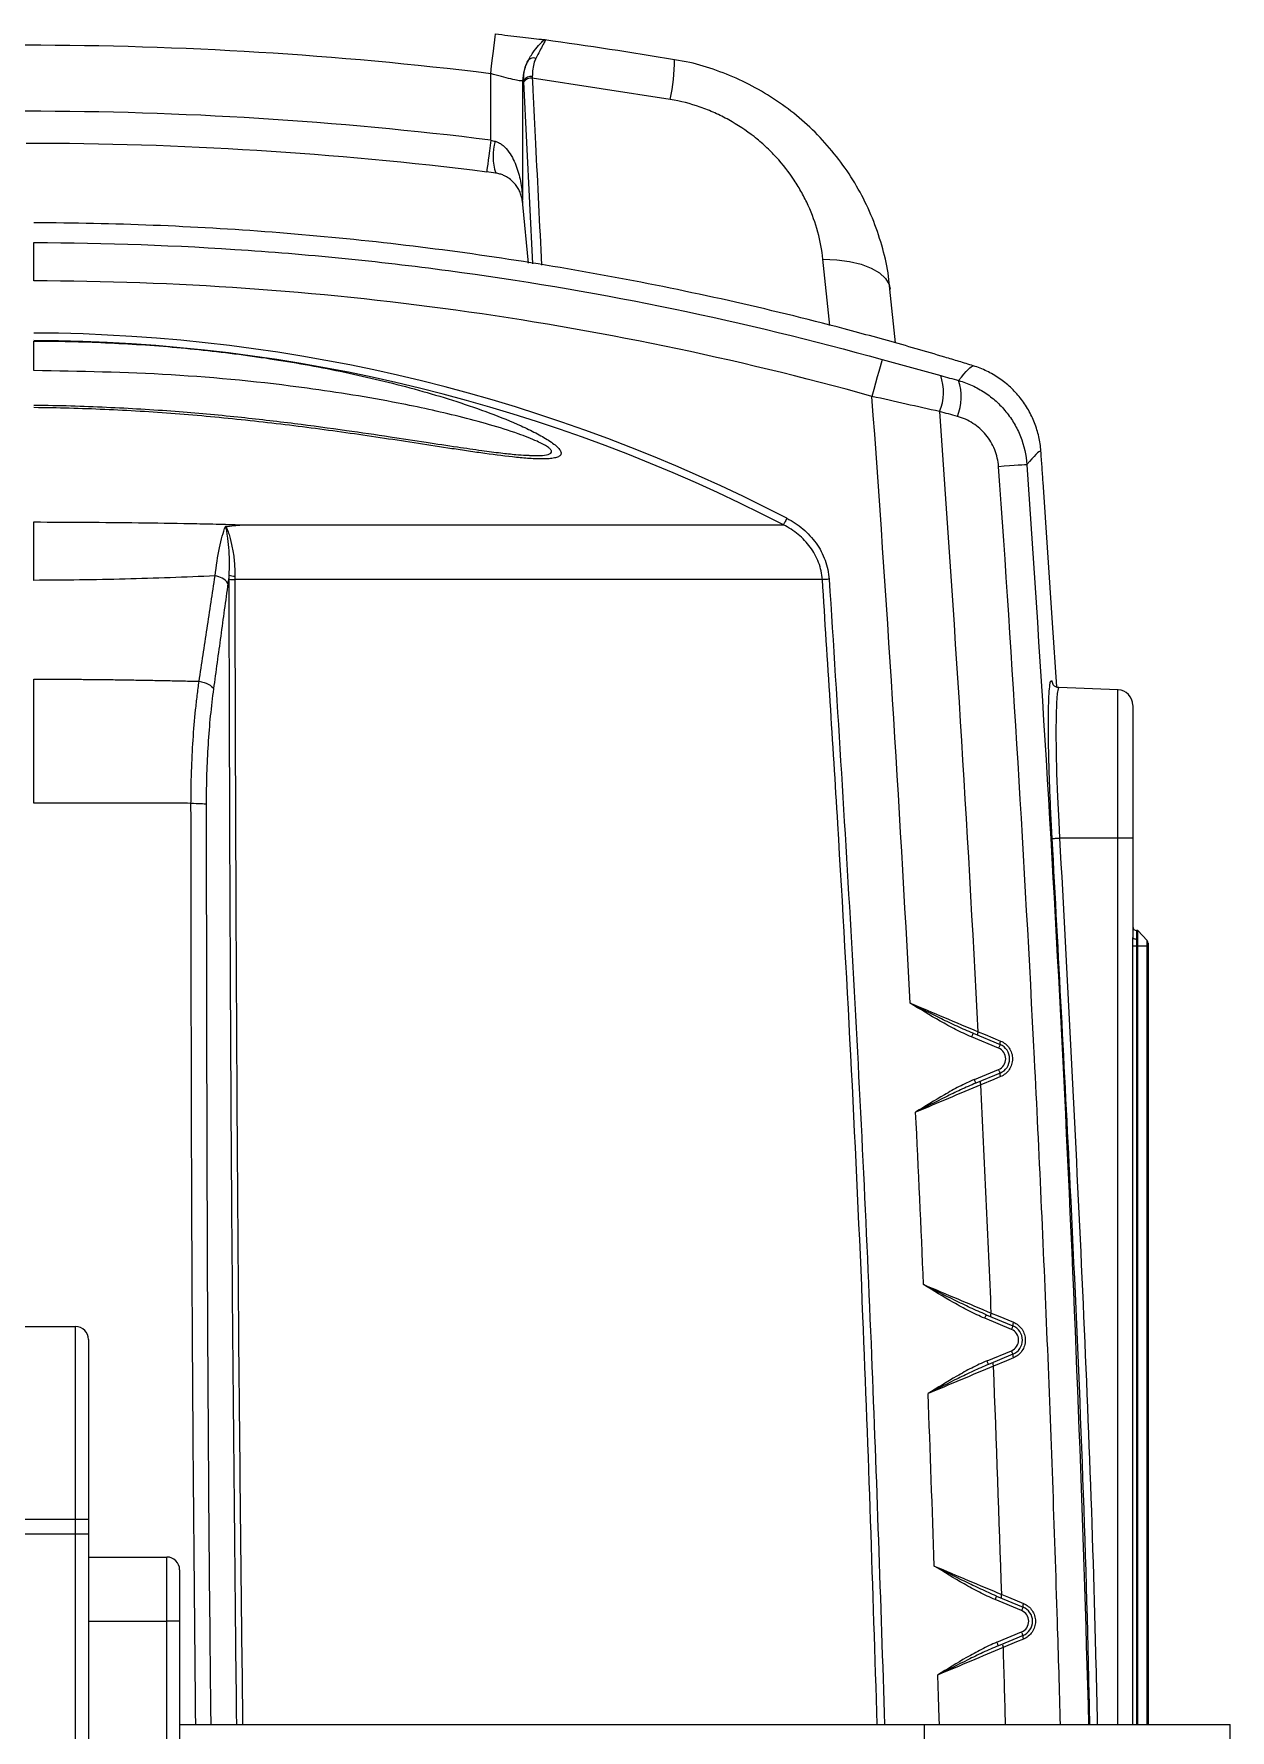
# Model space of a CAD drawing. Extents: x 14.8 to 109.8, y 1.6 to 86.6.
# Drawn here: x 49.04 to 53.7, y 71.13 to 77.74 of the extents above; entities that cross this region are included whole.
import ezdxf

# ---------------------------------------------------------------- set-up
doc = ezdxf.new("R2010")
doc.units = 0
doc.header["$MEASUREMENT"] = 0
doc.layers.add('OBJECT', color=7, linetype='CONTINUOUS')

msp = doc.modelspace()

# ---------------------------------------------------------------- linework, layer by layer
at = {"layer": 'OBJECT'}
for p, q in [((51.584, 77.6281), (51.5382, 77.6356)), ((50.8223, 77.3235), (50.8223, 77.5824)), ((50.9468, 77.5544), (50.9468, 77.0911)), ((50.9864, 76.8425), (50.9516, 77.5504)), ((50.9841, 77.5709), (50.9843, 77.5651)), ((51.522, 77.4824), (50.9843, 77.5651)), ((50.97, 76.8452), (50.9473, 77.073)), ((52.1433, 76.6018), (52.1166, 76.8598)), ((52.3986, 76.5343), (52.3771, 76.7435)), ((50.9737, 76.0958), (50.9831, 76.0959)), ((49.8528, 75.8257), (51.9625, 75.8257)), ((52.1142, 75.6123), (49.8257, 75.6123)), ((53.0082, 75.2168), (53.0124, 75.205)), ((53.2654, 75.1837), (53.0351, 75.1918)), ((53.2653, 74.606), (53.0383, 74.606)), ((53.2653, 71.1543), (53.2653, 74.606)), ((53.3233, 74.606), (53.3233, 74.2191)), ((53.3377, 74.2462), (53.3377, 74.2126)), ((53.3433, 74.246), (53.3377, 74.2462)), ((53.3433, 74.1867), (53.3433, 74.246)), ((53.3433, 74.246), (53.3792, 74.2075)), ((53.323, 74.1867), (53.3374, 74.1867)), ((53.323, 71.1543), (53.323, 74.1867)), ((53.3433, 74.1867), (53.3374, 74.1867)), ((53.3374, 74.1867), (53.3374, 71.1543)), ((53.3433, 71.1543), (53.3433, 74.1867)), ((53.3433, 74.1867), (53.3792, 74.1867)), ((53.3792, 74.1867), (53.3792, 74.2075)), ((53.3792, 74.1867), (53.3833, 74.1867)), ((53.3792, 71.1543), (53.3792, 74.1867)), ((53.3833, 74.1972), (53.3833, 74.1867)), ((53.3833, 74.1867), (53.3833, 71.1543)), ((52.701, 73.8459), (52.8065, 73.8022)), ((52.8008, 73.7883), (52.6953, 73.832)), ((52.7064, 73.6661), (52.8008, 73.7051)), ((52.8065, 73.6913), (52.7122, 73.6522)), ((52.8508, 72.6933), (52.7464, 72.7365)), ((52.7521, 72.7504), (52.8565, 72.7072)), ((48.7738, 72.7038), (49.2058, 72.7038)), ((49.2058, 71.9538), (49.2058, 72.7038)), ((49.2558, 72.6538), (49.2558, 71.9538)), ((52.7555, 72.5707), (52.8508, 72.6101)), ((52.8565, 72.5963), (52.7612, 72.5568)), ((48.7738, 71.9538), (49.2058, 71.9538)), ((49.2058, 71.9538), (49.2558, 71.9538)), ((49.2058, 71.8971), (49.2058, 71.9538)), ((49.2558, 71.9538), (49.2558, 71.8971)), ((48.7738, 71.8971), (49.2058, 71.8971)), ((49.2058, 71.8971), (49.2558, 71.8971)), ((49.2058, 69.7205), (49.2058, 71.8971)), ((49.2558, 71.8971), (49.2558, 69.792)), ((49.2558, 71.8068), (49.5608, 71.8068)), ((49.5608, 71.5568), (49.5608, 71.8068)), ((49.6108, 71.7568), (49.6108, 71.5568)), ((52.7927, 71.6549), (52.8959, 71.6122)), ((52.8902, 71.5983), (52.787, 71.641)), ((49.2558, 71.5568), (49.5608, 71.5568)), ((49.6108, 71.5568), (49.5608, 71.5568)), ((49.5608, 69.7205), (49.5608, 71.5568)), ((49.6108, 71.5568), (49.6108, 69.6735)), ((52.7939, 71.4753), (52.8902, 71.5151)), ((52.8959, 71.5013), (52.7996, 71.4614)), ((49.6108, 71.1543), (52.5123, 71.1543)), ((52.5123, 69.9043), (52.5123, 71.1543)), ((52.5123, 71.1543), (53.7023, 71.1543)), ((53.7023, 69.9043), (53.7023, 71.1543))]:
    msp.add_line(p, q, dxfattribs=at)
at = {"layer": 'OBJECT', "flags": 128}
for points in [[(50.8223, 77.5824), (50.8261, 77.6133), (50.8297, 77.6429), (50.8331, 77.6701), (50.836, 77.6938), (50.8383, 77.713), (50.84, 77.7269), (50.841, 77.7351), (50.8413, 77.7371)], [(50.8223, 77.3235), (50.8197, 77.3024), (50.8171, 77.2819), (50.8147, 77.2625), (50.8125, 77.245), (50.8106, 77.2298), (50.809, 77.2173), (50.8079, 77.208), (50.8071, 77.202)], [(50.8069, 77.1999), (50.8069, 77.1998), (50.8068, 77.1997), (50.8068, 77.1996), (50.8068, 77.1995), (50.8068, 77.1995), (50.8068, 77.1995), (50.8068, 77.1995), (50.8068, 77.1996)], [(52.1166, 76.8598), (52.17, 76.8579), (52.2202, 76.8514), (52.2656, 76.8404), (52.3049, 76.8254), (52.3367, 76.8068), (52.3601, 76.7852), (52.3742, 76.7612), (52.3784, 76.7436)], [(52.3472, 76.4696), (52.3458, 76.4645), (52.3431, 76.4547), (52.3391, 76.4406), (52.3342, 76.4227), (52.3282, 76.4015), (52.3216, 76.3777), (52.3145, 76.3523), (52.3072, 76.3259)], [(52.9112, 76.06), (52.9078, 76.0597), (52.901, 76.0593), (52.8907, 76.0585), (52.8774, 76.0576), (52.8614, 76.0565), (52.8429, 76.0551), (52.8225, 76.0537), (52.8007, 76.0522)], [(53.0271, 75.1955), (53.0111, 75.4437), (52.974, 75.9918)], [(51.9758, 75.8515), (51.9736, 75.8471), (51.9714, 75.8429), (51.9693, 75.8388), (51.9674, 75.8352), (51.9657, 75.8319), (51.9643, 75.8292), (51.9632, 75.8271), (51.9625, 75.8257)], [(52.1407, 75.614), (52.1366, 75.6138), (52.1327, 75.6135), (52.1288, 75.6132), (52.1252, 75.613), (52.1219, 75.6128), (52.1189, 75.6126), (52.1163, 75.6124), (52.1142, 75.6123)], [(53.035, 75.19), (53.032, 75.1878), (53.0285, 75.1685), (53.0258, 75.1326), (53.0242, 75.0829), (53.0237, 75.0181), (53.0245, 74.9437), (53.0266, 74.8576), (53.0299, 74.7669), (53.0347, 74.6692), (53.0383, 74.606), (53.0383, 74.606), (53.0383, 74.606)], [(53.3233, 74.2191), (53.3235, 74.2179), (53.3243, 74.2167), (53.3257, 74.2156), (53.3275, 74.2146), (53.3297, 74.2138), (53.3322, 74.2132), (53.3349, 74.2128), (53.3377, 74.2126)], [(52.701, 73.8459), (52.7009, 73.8456), (52.7006, 73.8448), (52.7, 73.8435), (52.6993, 73.8418), (52.6984, 73.8397), (52.6974, 73.8373), (52.6964, 73.8347), (52.6953, 73.832)], [(52.721, 73.852), (52.748, 73.8409), (52.8084, 73.8158)], [(52.8065, 73.8022), (52.8064, 73.8019), (52.8061, 73.8011), (52.8056, 73.7998), (52.8049, 73.7981), (52.804, 73.796), (52.803, 73.7936), (52.8019, 73.791), (52.8008, 73.7883)], [(52.8065, 73.6913), (52.8064, 73.6916), (52.8061, 73.6923), (52.8056, 73.6936), (52.8049, 73.6953), (52.804, 73.6974), (52.803, 73.6998), (52.8019, 73.7024), (52.8008, 73.7051)], [(52.7122, 73.6522), (52.7121, 73.6525), (52.7117, 73.6533), (52.7112, 73.6545), (52.7105, 73.6563), (52.7096, 73.6584), (52.7086, 73.6608), (52.7076, 73.6634), (52.7064, 73.6661)], [(52.8084, 73.6772), (52.7815, 73.6661), (52.7315, 73.6454)], [(52.7521, 72.7504), (52.752, 72.7501), (52.7517, 72.7493), (52.7512, 72.748), (52.7505, 72.7463), (52.7496, 72.7442), (52.7486, 72.7418), (52.7475, 72.7392), (52.7464, 72.7365)], [(52.7721, 72.7566), (52.799, 72.7454), (52.8584, 72.7209)], [(52.8565, 72.7072), (52.8564, 72.7069), (52.8561, 72.7061), (52.8555, 72.7048), (52.8548, 72.7031), (52.8539, 72.701), (52.8529, 72.6986), (52.8519, 72.696), (52.8508, 72.6933)], [(52.8584, 72.5823), (52.8315, 72.5711), (52.7805, 72.55)], [(52.8565, 72.5963), (52.8564, 72.5966), (52.8561, 72.5973), (52.8555, 72.5986), (52.8548, 72.6003), (52.8539, 72.6024), (52.8529, 72.6048), (52.8519, 72.6074), (52.8508, 72.6101)], [(52.7612, 72.5568), (52.7611, 72.5571), (52.7608, 72.5579), (52.7602, 72.5592), (52.7595, 72.5609), (52.7586, 72.563), (52.7577, 72.5654), (52.7566, 72.568), (52.7555, 72.5707)], [(52.7927, 71.6549), (52.7926, 71.6546), (52.7923, 71.6538), (52.7918, 71.6526), (52.7911, 71.6508), (52.7902, 71.6487), (52.7892, 71.6463), (52.7881, 71.6437), (52.787, 71.641)], [(52.8126, 71.6612), (52.8395, 71.65), (52.8978, 71.6259)], [(52.8959, 71.6122), (52.8958, 71.6119), (52.8955, 71.6111), (52.8949, 71.6098), (52.8942, 71.6081), (52.8933, 71.606), (52.8924, 71.6036), (52.8913, 71.601), (52.8902, 71.5983)], [(52.7996, 71.4614), (52.7995, 71.4617), (52.7992, 71.4625), (52.7987, 71.4638), (52.798, 71.4655), (52.7971, 71.4676), (52.7961, 71.47), (52.795, 71.4726), (52.7939, 71.4753)], [(52.8978, 71.4873), (52.8709, 71.4762), (52.819, 71.4547)], [(52.8959, 71.5013), (52.8958, 71.5016), (52.8955, 71.5023), (52.8949, 71.5036), (52.8942, 71.5053), (52.8933, 71.5074), (52.8924, 71.5098), (52.8913, 71.5124), (52.8902, 71.5151)], [(52.5633, 71.3473), (52.5658, 71.2634), (52.5681, 71.1794), (52.5688, 71.1543)]]:
    msp.add_lwpolyline(points, dxfattribs=at)
at = {"layer": 'OBJECT'}
for centre, radius, start, end in [((49.0133, 62.8371), 14.8558, 83.00551, 96.99449), ((51.103, 77.5547), 0.1561, 148.9226, 180.12749), ((50.9885, 77.6184), 0.0256, 67.22828, 138.62147), ((50.8409, 77.6311), 0.6972, 347.68512, 0.4901), ((50.9786, 77.5399), 0.0315, 80.07414, 150.04541), ((50.9788, 77.5338), 0.0318, 80.04196, 148.58726), ((49.0133, 62.8371), 14.5989, 82.88181, 97.11819), ((49.0133, 62.8371), 14.4739, 82.88181, 90), ((51.0472, 77.2602), 0.2155, 164.15011, 197.57987), ((49.0133, 70.1267), 6.4459, 62.63827, 89.73334), ((49.0133, 70.1267), 6.4169, 62.63827, 89.73213), ((52.3861, 76.3423), 0.1997, 337.80544, 18.9084), ((52.4561, 76.3243), 0.1993, 337.43886, 18.58443), ((-60.9867, 68.0017), 113.5993, 3.008344, 4.202197), ((-60.9867, 68.0017), 113.8582, 2.945285, 4.162819), ((-60.9867, 68.0017), 114.0719, 2.886808, 4.046922), ((-60.9867, 68.0017), 114.1827, 1.582132, 4.046922), ((49.7428, 75.5582), 0.0688, 35.29537, 84.93308), ((49.8253, 75.7096), 0.0833, 254.97607, 270.32956), ((49.8237, 75.7704), 0.1581, 262.72007, 270.72573), ((53.2633, 75.1238), 0.06, 0.00019, 87.60309), ((53.3383, 74.2612), 0.015, 180, 268), ((53.3683, 74.1972), 0.015, 0, 43), ((52.735, 73.8431), 0.0166, 147.67197, 196.79199), ((52.7836, 73.7467), 0.045, 292.5, 67.5), ((52.8224, 73.8069), 0.0166, 147.67293, 196.79542), ((52.7836, 73.7467), 0.06, 292.5, 67.5), ((-60.9867, 68.0017), 114.0719, 2.336239, 2.886808), ((52.7455, 73.6544), 0.0167, 162.37397, 212.7285), ((-60.9867, 68.0017), 113.8582, 2.39344, 2.841162), ((52.8224, 73.6862), 0.0167, 162.37526, 212.72659), ((-60.9867, 68.0017), 113.5993, 2.454941, 2.793821), ((52.7861, 72.7477), 0.0166, 147.6368, 196.8861), ((52.8724, 72.712), 0.0166, 147.63299, 196.89122), ((49.2058, 72.6538), 0.05, 0, 90), ((52.8335, 72.6517), 0.045, 292.5, 67.5), ((52.8335, 72.6517), 0.06, 292.5, 67.5), ((-60.9867, 68.0017), 114.0719, 1.785887, 2.336239), ((52.8724, 72.5913), 0.0166, 162.43439, 212.69268), ((52.7945, 72.559), 0.0166, 162.43764, 212.69304), ((-60.9867, 68.0017), 113.8582, 1.841824, 2.289418), ((-60.9867, 68.0017), 113.5993, 1.90178, 2.240633), ((49.5608, 71.7568), 0.05, 0, 90), ((36.1695, 71.523), 17.215, 359.32037, 0.67963), ((52.8266, 71.6523), 0.0166, 147.59715, 196.97684), ((52.8729, 71.5567), 0.045, 292.5, 67.5), ((52.9118, 71.617), 0.0166, 147.59272, 196.98256), ((52.8729, 71.5567), 0.06, 292.5, 67.5), ((-60.9867, 68.0017), 114.0719, 1.583669, 1.785887), ((52.833, 71.4637), 0.0166, 162.50401, 212.65503), ((52.9118, 71.4963), 0.0166, 162.50325, 212.65721), ((-60.9867, 68.0017), 113.8582, 1.586643, 1.737881)]:
    msp.add_arc(centre, radius, start, end, dxfattribs=at)
msp.add_ellipse((55.5196, 62.8371), major_axis=(16.69, 0), ratio=0.916887, start_param=1.848045, end_param=1.848328, dxfattribs=at)
for points, knots in [([(50.8413, 77.7371), (50.8733, 77.7333), (50.9373, 77.7255), (50.9999, 77.7184), (51.0283, 77.7154), (51.0327, 77.715)], [0, 0, 0, 0, 0.459191, 0.917479, 1, 1, 1, 1]), ([(50.9692, 77.6353), (50.9768, 77.6491), (50.9848, 77.661), (50.9999, 77.6816), (51.0072, 77.6903), (51.0193, 77.7037), (51.0241, 77.7085), (51.0292, 77.713), (51.0305, 77.7141), (51.0318, 77.7149), (51.0321, 77.7151), (51.0326, 77.7152), (51.0327, 77.7152), (51.0327, 77.715)], [0, 0, 0, 0, 0.25, 0.25, 0.5, 0.5, 0.75, 0.75, 0.875, 0.875, 0.9375, 0.9375, 1, 1, 1, 1]), ([(51.0327, 77.715), (51.0327, 77.715), (51.0328, 77.715), (51.033, 77.715), (51.0335, 77.7151), (51.0339, 77.715), (51.0347, 77.7144), (51.0347, 77.7131), (51.033, 77.7078), (51.0255, 77.6934), (51.0088, 77.6617), (50.9984, 77.642)], [0, 0, 0, 0, 0.003719, 0.012271, 0.021363, 0.076954, 0.092696, 0.242687, 0.258438, 0.539396, 1, 1, 1, 1]), ([(50.9514, 77.5556), (50.9507, 77.5707), (50.9522, 77.585), (50.9569, 77.605), (50.9589, 77.6115), (50.9636, 77.6239), (50.9663, 77.6298), (50.9692, 77.6353)], [0, 0, 0, 0, 0.5, 0.5, 0.75, 0.75, 1, 1, 1, 1]), ([(50.9984, 77.642), (50.9962, 77.637), (50.9872, 77.6171), (50.9854, 77.5907), (50.9841, 77.5709)], [0, 0, 0, 0, 0.251053, 1, 1, 1, 1]), ([(52.3769, 76.7436), (52.3755, 76.7601), (52.3712, 76.813), (52.3507, 76.9015), (52.3164, 77.0073), (52.2696, 77.1089), (52.212, 77.2046), (52.1444, 77.2936), (52.0674, 77.3747), (51.9823, 77.4465), (51.8902, 77.5085), (51.7923, 77.5607), (51.6896, 77.6), (51.6197, 77.6224), (51.5841, 77.6281), (51.584, 77.6281)], [0, 0, 0, 0, 0.0405, 0.130182, 0.220461, 0.310195, 0.398224, 0.486646, 0.574608, 0.660807, 0.746179, 0.832091, 0.916725, 0.99988, 1, 1, 1, 1]), ([(50.9468, 77.5544), (50.9461, 77.5542), (50.9437, 77.5534), (50.9304, 77.5551), (50.9021, 77.5614), (50.8645, 77.5709), (50.8364, 77.5785), (50.8223, 77.5824)], [0, 0, 0, 0, 0.086307, 0.309694, 0.53678, 0.767461, 1, 1, 1, 1]), ([(50.9843, 77.5651), (50.985, 77.5494), (50.9893, 77.4641), (51.0013, 77.2215), (51.0125, 76.9944), (51.0203, 76.837)], [0, 0, 0, 0, 0.064674, 0.351885, 1, 1, 1, 1]), ([(52.1166, 76.8598), (52.1127, 76.8956), (52.106, 76.931), (52.0869, 77.0007), (52.0746, 77.0351), (52.0515, 77.086), (52.0431, 77.1028), (52.0249, 77.1357), (52.0151, 77.1518), (51.9839, 77.1989), (51.9606, 77.2289), (51.9214, 77.2715), (51.9076, 77.2853), (51.8787, 77.3122), (51.8636, 77.325), (51.8172, 77.3614), (51.7843, 77.3833), (51.7319, 77.4121), (51.7139, 77.4211), (51.6769, 77.4377), (51.6579, 77.4452), (51.6008, 77.4653), (51.5618, 77.4755), (51.522, 77.4824)], [0, 0, 0, 0, 0.125, 0.125, 0.25, 0.25, 0.3125, 0.3125, 0.375, 0.375, 0.5, 0.5, 0.5625, 0.5625, 0.625, 0.625, 0.75, 0.75, 0.8125, 0.8125, 0.875, 0.875, 1, 1, 1, 1]), ([(50.84, 77.319), (50.8458, 77.3175), (50.8512, 77.3152), (50.8615, 77.3095), (50.8663, 77.3061), (50.8796, 77.2949), (50.887, 77.2864), (50.9, 77.2682), (50.9056, 77.2585), (50.9153, 77.2387), (50.9195, 77.2286), (50.9269, 77.2081), (50.9301, 77.1976), (50.9355, 77.1765), (50.9378, 77.1659), (50.9416, 77.1446), (50.9431, 77.1339), (50.9455, 77.1125), (50.9463, 77.1017), (50.9468, 77.0911)], [0, 0, 0, 0, 0.0625, 0.0625, 0.125, 0.125, 0.25, 0.25, 0.375, 0.375, 0.5, 0.5, 0.625, 0.625, 0.75, 0.75, 0.875, 0.875, 1, 1, 1, 1]), ([(50.9471, 77.0784), (50.9466, 77.0836), (50.9458, 77.0891), (50.9436, 77.1), (50.9421, 77.1055), (50.9385, 77.1164), (50.9362, 77.1219), (50.9309, 77.1327), (50.9278, 77.1381), (50.9206, 77.1486), (50.9165, 77.1538), (50.9069, 77.1639), (50.9013, 77.1689), (50.8917, 77.1759), (50.8883, 77.1782), (50.8808, 77.1825), (50.8768, 77.1846), (50.868, 77.1884), (50.8634, 77.1901), (50.8532, 77.1931), (50.8477, 77.1943), (50.8418, 77.1951)], [0, 0, 0, 0, 0.125, 0.125, 0.25, 0.25, 0.375, 0.375, 0.5, 0.5, 0.625, 0.625, 0.75, 0.75, 0.8125, 0.8125, 0.875, 0.875, 0.9375, 0.9375, 1, 1, 1, 1]), ([(52.7022, 76.4448), (52.6837, 76.4505), (52.6652, 76.4562), (52.6374, 76.4647), (52.6281, 76.4675), (52.6096, 76.4731), (52.5632, 76.487), (52.4424, 76.5224), (52.3305, 76.5536), (52.1062, 76.6139), (51.9559, 76.6513), (51.6538, 76.7205), (51.5022, 76.7522), (51.1983, 76.8101), (51.0459, 76.8362), (50.5877, 76.9059), (50.2805, 76.941), (49.8173, 76.9766), (49.6625, 76.9857), (49.353, 76.9979), (49.1982, 77.0012), (49.0433, 77.0015)], [0, 0, 0, 0, 0.015625, 0.015625, 0.023438, 0.023438, 0.03125, 0.0625, 0.125, 0.125, 0.25, 0.25, 0.375, 0.375, 0.5, 0.5, 0.75, 0.75, 0.875, 0.875, 1, 1, 1, 1]), ([(49.0433, 76.9249), (49.3221, 76.9242), (49.6004, 76.9142), (50.0171, 76.8851), (50.1559, 76.8731), (50.4332, 76.8444), (50.5719, 76.8276), (51.2633, 76.7324), (51.809, 76.6194), (52.3472, 76.4696)], [0, 0, 0, 0, 0.25, 0.25, 0.375, 0.375, 0.5, 0.5, 1, 1, 1, 1]), ([(49.0433, 76.7757), (49.0433, 76.7849), (49.0433, 76.794), (49.0433, 76.812), (49.0433, 76.8209), (49.0433, 76.8381), (49.0433, 76.8463), (49.0433, 76.8619), (49.0433, 76.8693), (49.0433, 76.8829), (49.0433, 76.8891), (49.0433, 76.9003), (49.0433, 76.9052), (49.0433, 76.9135), (49.0433, 76.9169), (49.0433, 76.9221), (49.0433, 76.9239), (49.0433, 76.9249)], [0, 0, 0, 0, 0.125, 0.125, 0.25, 0.25, 0.375, 0.375, 0.5, 0.5, 0.625, 0.625, 0.75, 0.75, 0.875, 0.875, 1, 1, 1, 1]), ([(52.3072, 76.3259), (51.7709, 76.4751), (51.2306, 76.5864), (50.1426, 76.736), (49.5948, 76.7743), (49.0433, 76.7757)], [0, 0, 0, 0, 0.5, 0.5, 1, 1, 1, 1]), ([(49.0433, 76.5411), (49.1363, 76.5411), (49.2291, 76.5391), (49.4145, 76.5308), (49.507, 76.5247), (49.6916, 76.5082), (49.7838, 76.4978), (49.9677, 76.4726), (50.0595, 76.4577), (50.2425, 76.4231), (50.3333, 76.4035), (50.4684, 76.3699), (50.5133, 76.3581), (50.6022, 76.3329), (50.6463, 76.3196), (50.7336, 76.2914), (50.7768, 76.2765), (50.8607, 76.2451), (50.9017, 76.2285), (50.9604, 76.202), (50.9795, 76.1928), (51.0066, 76.1788), (51.0153, 76.1741), (51.0321, 76.1645), (51.0402, 76.1596), (51.0553, 76.1499), (51.0623, 76.1451), (51.0748, 76.1355), (51.0804, 76.1306), (51.0893, 76.1213), (51.0927, 76.1168), (51.0956, 76.1106), (51.0962, 76.1086), (51.0968, 76.1048), (51.0966, 76.103), (51.0952, 76.098), (51.0929, 76.0952), (51.0856, 76.0904), (51.0808, 76.0885), (51.0695, 76.0855), (51.0629, 76.0845), (51.0486, 76.083), (51.0409, 76.0825), (51.0248, 76.0822), (51.0163, 76.0822), (50.9988, 76.0827), (50.9896, 76.0831), (50.9617, 76.0848), (50.9424, 76.0864), (50.8834, 76.0924), (50.8423, 76.0977), (50.7791, 76.1064), (50.7577, 76.1095), (50.7147, 76.1158), (50.6931, 76.119), (50.6281, 76.1288), (50.5845, 76.1355), (50.4967, 76.149), (50.4526, 76.1557), (50.3196, 76.1756), (50.2302, 76.1884), (50.05, 76.2121), (49.9592, 76.2231), (49.7767, 76.2425), (49.6854, 76.251), (49.5024, 76.265), (49.4107, 76.2706), (49.2272, 76.2787), (49.1353, 76.2812), (49.0433, 76.2821)], [0, 0, 0, 0, 0.0625, 0.0625, 0.125, 0.125, 0.1875, 0.1875, 0.25, 0.25, 0.3125, 0.3125, 0.34375, 0.34375, 0.375, 0.375, 0.40625, 0.40625, 0.4375, 0.4375, 0.453125, 0.453125, 0.460938, 0.460938, 0.46875, 0.46875, 0.476563, 0.476563, 0.484375, 0.484375, 0.492188, 0.492188, 0.496094, 0.496094, 0.5, 0.5, 0.507813, 0.507813, 0.515625, 0.515625, 0.523438, 0.523438, 0.53125, 0.53125, 0.539063, 0.539063, 0.546875, 0.546875, 0.5625, 0.5625, 0.59375, 0.59375, 0.609375, 0.609375, 0.625, 0.625, 0.65625, 0.65625, 0.6875, 0.6875, 0.75, 0.75, 0.8125, 0.8125, 0.875, 0.875, 0.9375, 0.9375, 1, 1, 1, 1]), ([(49.0433, 76.4263), (49.0433, 76.4396), (49.0433, 76.4525), (49.0433, 76.4773), (49.0433, 76.4887), (49.0433, 76.5041), (49.0433, 76.509), (49.0433, 76.5177), (49.0433, 76.5217), (49.0433, 76.5289), (49.0433, 76.532), (49.0433, 76.5373), (49.0433, 76.5395), (49.0433, 76.5411)], [0, 0, 0, 0, 0.25, 0.25, 0.5, 0.5, 0.625, 0.625, 0.75, 0.75, 0.875, 0.875, 1, 1, 1, 1]), ([(50.9831, 76.0959), (50.9972, 76.0955), (51.0249, 76.0949), (51.0507, 76.0998), (51.059, 76.1065), (51.06, 76.1129), (51.0568, 76.1184), (51.0501, 76.1245), (51.0365, 76.1348), (50.9977, 76.1547), (50.9204, 76.1843), (50.8173, 76.2165), (50.6612, 76.258), (50.4249, 76.3095), (50.0512, 76.3695), (49.5775, 76.4168), (49.2216, 76.4231), (49.0433, 76.4263)], [0, 0, 0, 0, 0.022356, 0.043705, 0.05576, 0.059985, 0.071963, 0.076278, 0.082059, 0.108372, 0.147066, 0.201653, 0.257002, 0.365688, 0.525213, 0.762013, 1, 1, 1, 1]), ([(52.9654, 76.1131), (52.964, 76.132), (52.9612, 76.1507), (52.953, 76.1873), (52.9475, 76.2051), (52.934, 76.2398), (52.9259, 76.2568), (52.9072, 76.2895), (52.8966, 76.305), (52.8732, 76.3345), (52.8603, 76.3484), (52.833, 76.3739), (52.8185, 76.3855), (52.7877, 76.4066), (52.7713, 76.4161), (52.7376, 76.4324), (52.7201, 76.4392), (52.7022, 76.4448)], [0, 0, 0, 0, 0.125, 0.125, 0.25, 0.25, 0.375, 0.375, 0.5, 0.5, 0.625, 0.625, 0.75, 0.75, 0.875, 0.875, 1, 1, 1, 1]), ([(52.6449, 76.3878), (52.663, 76.3825), (52.6805, 76.376), (52.7144, 76.3604), (52.7309, 76.3512), (52.7621, 76.3306), (52.7769, 76.3192), (52.7976, 76.3005), (52.8043, 76.294), (52.8173, 76.2804), (52.8235, 76.2733), (52.8413, 76.2514), (52.852, 76.2361), (52.8709, 76.2039), (52.8792, 76.187), (52.9001, 76.1343), (52.9085, 76.0978), (52.9112, 76.06)], [0, 0, 0, 0, 0.125, 0.125, 0.25, 0.25, 0.375, 0.375, 0.4375, 0.4375, 0.5, 0.5, 0.625, 0.625, 0.75, 0.75, 1, 1, 1, 1]), ([(50.9831, 76.0949), (50.9755, 76.0951), (50.9568, 76.0954), (50.9158, 76.0984), (50.8587, 76.1045), (50.7824, 76.1146), (50.6853, 76.1285), (50.5659, 76.1468), (50.4216, 76.1691), (50.2508, 76.1941), (50.053, 76.2206), (49.8305, 76.2464), (49.5863, 76.2689), (49.3226, 76.2837), (49.1388, 76.2906), (49.0445, 76.29), (49.0433, 76.29)], [0, 0, 0, 0, 0.01715, 0.042304, 0.07637, 0.117735, 0.16892, 0.233104, 0.305581, 0.392161, 0.494378, 0.605138, 0.72665, 0.859654, 0.998153, 1, 1, 1, 1]), ([(52.8007, 76.0522), (52.7991, 76.0751), (52.794, 76.0972), (52.7813, 76.129), (52.7762, 76.1392), (52.7647, 76.1585), (52.7582, 76.1677), (52.7437, 76.1851), (52.7358, 76.1932), (52.7191, 76.208), (52.7102, 76.2147), (52.6914, 76.2267), (52.6815, 76.2321), (52.6612, 76.2411), (52.6508, 76.2448), (52.6401, 76.2478)], [0, 0, 0, 0, 0.25, 0.25, 0.375, 0.375, 0.5, 0.5, 0.625, 0.625, 0.75, 0.75, 0.875, 0.875, 1, 1, 1, 1]), ([(52.974, 75.9918), (52.9726, 76.012), (52.9712, 76.0323), (52.9683, 76.0727), (52.9668, 76.0929), (52.9654, 76.1131)], [0, 0, 0, 0, 0.5, 0.5, 1, 1, 1, 1]), ([(49.0433, 75.8368), (49.1113, 75.8368), (49.1793, 75.8365), (49.3149, 75.8355), (49.3825, 75.8349), (49.5175, 75.8331), (49.5848, 75.8321), (49.6856, 75.8303), (49.7191, 75.8296), (49.7859, 75.8283), (49.8194, 75.8272), (49.8528, 75.8257)], [0, 0, 0, 0, 0.25, 0.25, 0.5, 0.5, 0.75, 0.75, 0.875, 0.875, 1, 1, 1, 1]), ([(49.0433, 75.6096), (49.0433, 75.657), (49.0433, 75.7), (49.0433, 75.7481), (49.0433, 75.7575), (49.0433, 75.7754), (49.0433, 75.784), (49.0433, 75.8086), (49.0433, 75.8235), (49.0433, 75.8368)], [0, 0, 0, 0, 0.5, 0.5, 0.625, 0.625, 0.75, 0.75, 1, 1, 1, 1]), ([(49.7489, 75.6267), (49.7535, 75.6671), (49.7593, 75.7034), (49.7695, 75.752), (49.7732, 75.7673), (49.7808, 75.7954), (49.7849, 75.8082), (49.7891, 75.8198)], [0, 0, 0, 0, 0.5, 0.5, 0.75, 0.75, 1, 1, 1, 1]), ([(49.7896, 75.82), (49.7895, 75.82), (49.7895, 75.82), (49.7894, 75.8199), (49.7893, 75.8199), (49.7892, 75.8199), (49.7891, 75.8198)], [0, 0, 0, 0, 0.00000650101, 0.00000650101, 0.00000650101, 0.0000162625, 0.0000162625, 0.0000162625, 0.0000162625]), ([(49.8037, 75.6292), (49.8048, 75.6486), (49.8051, 75.6674), (49.8045, 75.7037), (49.8036, 75.7212), (49.801, 75.7538), (49.7993, 75.769), (49.7963, 75.7898), (49.7953, 75.7964), (49.7936, 75.8057), (49.7931, 75.8088), (49.7922, 75.8131), (49.7918, 75.8146), (49.7913, 75.8167), (49.7911, 75.8174), (49.7907, 75.8184), (49.7905, 75.8188), (49.7902, 75.8193), (49.7901, 75.8195), (49.7897, 75.8198), (49.7894, 75.8199), (49.7891, 75.8198)], [0, 0, 0, 0, 0.25, 0.25, 0.5, 0.5, 0.75, 0.75, 0.875, 0.875, 0.9375, 0.9375, 0.96875, 0.96875, 0.984375, 0.984375, 0.992188, 0.992188, 0.996094, 0.996094, 1, 1, 1, 1]), ([(49.7896, 75.82), (49.8004, 75.8207), (49.811, 75.8216), (49.8321, 75.8235), (49.8425, 75.8246), (49.8528, 75.8257)], [0, 0, 0, 0, 0.5, 0.5, 1, 1, 1, 1]), ([(49.7896, 75.82), (49.7902, 75.8198), (49.7906, 75.8195), (49.7912, 75.8188), (49.7915, 75.8185), (49.7921, 75.8175), (49.7925, 75.8168), (49.7936, 75.8147), (49.7942, 75.8132), (49.796, 75.8089), (49.7972, 75.8059), (49.8006, 75.7966), (49.8028, 75.7899), (49.809, 75.7688), (49.8128, 75.7533), (49.8192, 75.7201), (49.8219, 75.7021), (49.8253, 75.6651), (49.8262, 75.646), (49.8258, 75.6263)], [0, 0, 0, 0, 0.007812, 0.007812, 0.015625, 0.015625, 0.03125, 0.03125, 0.0625, 0.0625, 0.125, 0.125, 0.25, 0.25, 0.5, 0.5, 0.75, 0.75, 1, 1, 1, 1]), ([(52.1142, 75.6123), (52.1126, 75.6353), (52.1077, 75.6574), (52.0956, 75.6895), (52.0908, 75.7), (52.0798, 75.72), (52.0737, 75.7296), (52.0602, 75.748), (52.0528, 75.7568), (52.037, 75.7734), (52.0286, 75.7811), (52.0111, 75.7956), (52.0019, 75.8023), (51.9828, 75.8148), (51.9728, 75.8205), (51.9625, 75.8257)], [0, 0, 0, 0, 0.25, 0.25, 0.375, 0.375, 0.5, 0.5, 0.625, 0.625, 0.75, 0.75, 0.875, 0.875, 1, 1, 1, 1]), ([(51.9758, 75.8515), (51.9871, 75.8457), (51.9981, 75.8392), (52.019, 75.8252), (52.0291, 75.8177), (52.0482, 75.8014), (52.0573, 75.7928), (52.0745, 75.7742), (52.0825, 75.7643), (52.0971, 75.7439), (52.1037, 75.7333), (52.1155, 75.711), (52.1207, 75.6994), (52.1337, 75.6639), (52.139, 75.6394), (52.1407, 75.614)], [0, 0, 0, 0, 0.125, 0.125, 0.25, 0.25, 0.375, 0.375, 0.5, 0.5, 0.625, 0.625, 0.75, 0.75, 1, 1, 1, 1]), ([(49.7489, 75.6267), (49.6909, 75.6242), (49.6325, 75.6218), (49.5156, 75.6177), (49.4569, 75.6159), (49.3393, 75.613), (49.2803, 75.6119), (49.162, 75.6102), (49.1026, 75.6097), (49.0433, 75.6096)], [0, 0, 0, 0, 0.25, 0.25, 0.5, 0.5, 0.75, 0.75, 1, 1, 1, 1]), ([(49.6868, 75.2164), (49.6972, 75.2848), (49.7076, 75.3532), (49.7179, 75.4216), (49.7283, 75.49), (49.7386, 75.5584), (49.7489, 75.6267)], [0, 0, 0, 0, 0.00607792, 0.00607792, 0.00607792, 0.0121556, 0.0121556, 0.0121556, 0.0121556]), ([(49.799, 75.5979), (49.7896, 75.5294), (49.7802, 75.4609), (49.7708, 75.3924), (49.7614, 75.3239), (49.752, 75.2553), (49.7426, 75.1868)], [0, 0, 0, 0, 0.00607596, 0.00607596, 0.00607596, 0.01215192, 0.01215192, 0.01215192, 0.01215192]), ([(49.8332, 71.1543), (49.8281, 71.6328), (49.8177, 72.6156), (49.8078, 74.1022), (49.805, 75.1097), (49.8036, 75.6135)], [0, 0, 0, 0, 0.321734, 0.660867, 1, 1, 1, 1]), ([(49.8257, 75.6123), (49.8257, 75.5923), (49.8259, 75.4925), (49.8269, 75.0732), (49.8306, 74.0346), (49.839, 72.6485), (49.8512, 71.5815), (49.8561, 71.1543)], [0, 0, 0, 0, 0.013446, 0.06723, 0.282368, 0.71271, 1, 1, 1, 1]), ([(52.3281, 71.1543), (52.3111, 71.6841), (52.2735, 72.8537), (52.1965, 74.3396), (52.1347, 75.2953), (52.1142, 75.6123)], [0, 0, 0, 0, 0.356301, 0.78654, 1, 1, 1, 1]), ([(52.1407, 75.614), (52.1727, 75.1106), (52.2366, 74.1039), (52.3083, 72.6171), (52.3408, 71.6336), (52.3567, 71.1543)], [0, 0, 0, 0, 0.338885, 0.677771, 1, 1, 1, 1]), ([(49.0433, 75.2251), (49.0621, 75.2251), (49.0999, 75.225), (49.1569, 75.2248), (49.2142, 75.2244), (49.272, 75.2238), (49.3301, 75.2232), (49.3886, 75.2224), (49.4476, 75.2214), (49.5069, 75.2204), (49.5665, 75.2192), (49.6266, 75.2179), (49.6667, 75.2169), (49.6868, 75.2164)], [0, 0, 0, 0, 0.08774, 0.176131, 0.265168, 0.354844, 0.445153, 0.536091, 0.62765, 0.719826, 0.812613, 0.906006, 1, 1, 1, 1]), ([(49.0433, 74.7417), (49.0433, 74.8255), (49.0433, 74.9085), (49.0433, 75.0709), (49.0433, 75.1494), (49.0433, 75.2251)], [0, 0, 0, 0, 0.5, 0.5, 1, 1, 1, 1]), ([(53.0035, 75.216), (53.0047, 75.2192), (53.0062, 75.223), (53.008, 75.2176), (53.0082, 75.2168)], [0, 0, 0, 0, 0.8562907, 1, 1, 1, 1]), ([(49.6551, 74.7415), (49.6551, 74.7623), (49.6553, 74.7832), (49.656, 74.8247), (49.6565, 74.8454), (49.6586, 74.9072), (49.6606, 74.9478), (49.666, 75.0278), (49.6693, 75.067), (49.6752, 75.1242), (49.6773, 75.143), (49.6818, 75.1801), (49.6843, 75.1984), (49.6868, 75.2164)], [0, 0, 0, 0, 0.125, 0.125, 0.25, 0.25, 0.5, 0.5, 0.75, 0.75, 0.875, 0.875, 1, 1, 1, 1]), ([(49.6868, 75.2164), (49.6999, 75.2146), (49.7125, 75.2106), (49.7324, 75.2001), (49.7396, 75.1935), (49.7426, 75.1868)], [0, 0, 0, 0, 0.5, 0.5, 1, 1, 1, 1]), ([(49.7426, 75.1868), (49.738, 75.1527), (49.7339, 75.1177), (49.7268, 75.0457), (49.7238, 75.0086), (49.719, 74.9332), (49.7172, 74.8947), (49.7148, 74.817), (49.7142, 74.7778), (49.7142, 74.7383)], [0, 0, 0, 0, 0.25, 0.25, 0.5, 0.5, 0.75, 0.75, 1, 1, 1, 1]), ([(53.0094, 74.6043), (53.0082, 74.6264), (53.005, 74.683), (53.001, 74.7727), (52.9975, 74.8699), (52.9954, 74.9595), (52.9947, 75.0395), (52.9951, 75.1067), (52.9967, 75.1606), (52.9995, 75.1965), (53.0018, 75.2149), (53.0034, 75.2159), (53.0035, 75.216)], [0, 0, 0, 0, 0.073736, 0.188155, 0.302573, 0.417064, 0.531556, 0.646148, 0.760739, 0.875386, 0.990033, 1, 1, 1, 1]), ([(53.0349, 75.1926), (53.0328, 75.1925), (53.0261, 75.1921), (53.0178, 75.1977), (53.0136, 75.2024), (53.013, 75.2036), (53.0127, 75.204)], [0, 0, 0, 0, 0.159244, 0.495393, 0.8117, 1, 1, 1, 1]), ([(53.2653, 74.606), (53.2653, 74.606), (53.2653, 74.6264), (53.2653, 74.6793), (53.2653, 74.7635), (53.2653, 74.8551), (53.2653, 74.9396), (53.2653, 75.0147), (53.2653, 75.0779), (53.2653, 75.1282), (53.2653, 75.1627), (53.2653, 75.1818), (53.2653, 75.1819), (53.2653, 75.1819)], [0, 0, 0, 0, 0.000003, 0.067539, 0.175034, 0.28253, 0.390013, 0.497497, 0.60489, 0.712282, 0.819544, 0.926806, 1, 1, 1, 1]), ([(53.3233, 75.1221), (53.3233, 75.1221), (53.3233, 75.1221), (53.3233, 75.1051), (53.3233, 75.0743), (53.3233, 75.0293), (53.3233, 74.9728), (53.3233, 74.9053), (53.3233, 74.83), (53.3233, 74.7476), (53.3233, 74.6721), (53.3233, 74.6243), (53.3233, 74.606)], [0, 0, 0, 0, 0.073185, 0.178916, 0.287704, 0.393571, 0.502504, 0.608458, 0.717485, 0.82344, 0.932471, 1, 1, 1, 1]), ([(49.6551, 74.7413), (49.6368, 74.7415), (49.5957, 74.7418), (49.5275, 74.742), (49.4461, 74.7421), (49.3354, 74.742), (49.1996, 74.7419), (49.0954, 74.7418), (49.0433, 74.7417)], [0, 0, 0, 0, 0.089968, 0.201452, 0.334453, 0.488969, 0.744485, 1, 1, 1, 1]), ([(49.6551, 74.7415), (49.6685, 74.7414), (49.6818, 74.7411), (49.7029, 74.74), (49.7107, 74.7392), (49.7142, 74.7383)], [0, 0, 0, 0, 0.5, 0.5, 1, 1, 1, 1]), ([(49.6736, 71.1543), (49.6687, 71.6646), (49.6573, 72.8611), (49.6559, 74.056), (49.6551, 74.7413)], [0, 0, 0, 0, 0.426441, 1, 1, 1, 1]), ([(49.7142, 74.7383), (49.7149, 74.1984), (49.7165, 73.1187), (49.7234, 71.9236), (49.7308, 71.2686), (49.732, 71.1543)], [0, 0, 0, 0, 0.452205, 0.904411, 1, 1, 1, 1]), ([(53.0094, 74.6043), (53.0099, 74.6043), (53.0132, 74.6045), (53.0238, 74.6052), (53.031, 74.6056), (53.0383, 74.606)], [0, 0, 0, 0, 0.5, 0.5, 1, 1, 1, 1]), ([(53.1559, 71.1543), (53.1547, 71.2139), (53.1406, 71.9136), (53.0922, 73.0638), (53.0336, 74.1536), (53.0094, 74.6043)], [0, 0, 0, 0, 0.051831, 0.607933, 1, 1, 1, 1]), ([(53.0383, 74.606), (53.0668, 74.069), (53.124, 72.9949), (53.1698, 71.844), (53.1832, 71.2303), (53.1848, 71.1543)], [0, 0, 0, 0, 0.466988, 0.933975, 1, 1, 1, 1]), ([(53.3233, 74.606), (53.3233, 74.606), (53.3218, 74.606), (53.316, 74.606), (53.3118, 74.606), (53.3011, 74.606), (53.2947, 74.606), (53.2806, 74.606), (53.273, 74.606), (53.2653, 74.606)], [0, 0, 0, 0, 0.25, 0.25, 0.5, 0.5, 0.75, 0.75, 1, 1, 1, 1]), ([(53.323, 74.1867), (53.323, 74.1923), (53.323, 74.1978), (53.3232, 74.2087), (53.3233, 74.214), (53.3233, 74.2191)], [0, 0, 0, 0, 0.5, 0.5, 1, 1, 1, 1]), ([(53.3377, 74.2126), (53.3377, 74.2086), (53.3376, 74.2044), (53.3374, 74.1957), (53.3374, 74.1912), (53.3374, 74.1867)], [0, 0, 0, 0, 0.5, 0.5, 1, 1, 1, 1]), ([(52.456, 73.9636), (52.5007, 73.9448), (52.5452, 73.926), (52.6338, 73.8887), (52.6776, 73.8703), (52.721, 73.852)], [0, 0, 0, 0, 0.5, 0.5, 1, 1, 1, 1]), ([(52.701, 73.8459), (52.6801, 73.8545), (52.6595, 73.8637), (52.6184, 73.8827), (52.598, 73.8925), (52.537, 73.9224), (52.4965, 73.943), (52.456, 73.9636)], [0, 0, 0, 0, 0.25, 0.25, 0.5, 0.5, 1, 1, 1, 1]), ([(52.6953, 73.832), (52.6742, 73.8407), (52.6536, 73.8506), (52.613, 73.8713), (52.5931, 73.8823), (52.5337, 73.9161), (52.4949, 73.9398), (52.456, 73.9636)], [0, 0, 0, 0, 0.25, 0.25, 0.5, 0.5, 1, 1, 1, 1]), ([(52.8084, 73.8158), (52.8152, 73.813), (52.8214, 73.8093), (52.8327, 73.8001), (52.8378, 73.7946), (52.846, 73.7823), (52.8493, 73.7755), (52.8536, 73.7613), (52.8547, 73.7538), (52.8547, 73.739), (52.8535, 73.7314), (52.8492, 73.7173), (52.8459, 73.7105), (52.8377, 73.6984), (52.8327, 73.6929), (52.8214, 73.6837), (52.8152, 73.68), (52.8084, 73.6772)], [0, 0, 0, 0, 0.125, 0.125, 0.25, 0.25, 0.375, 0.375, 0.5, 0.5, 0.625, 0.625, 0.75, 0.75, 0.875, 0.875, 1, 1, 1, 1]), ([(52.7064, 73.6661), (52.6862, 73.6577), (52.6665, 73.6482), (52.6277, 73.6282), (52.6086, 73.6176), (52.5518, 73.5849), (52.5147, 73.5618), (52.4776, 73.5388)], [0, 0, 0, 0, 0.25, 0.25, 0.5, 0.5, 1, 1, 1, 1]), ([(52.7122, 73.6522), (52.6922, 73.6439), (52.6724, 73.6351), (52.633, 73.6168), (52.6135, 73.6073), (52.5551, 73.5785), (52.5163, 73.5586), (52.4776, 73.5388)], [0, 0, 0, 0, 0.25, 0.25, 0.5, 0.5, 1, 1, 1, 1]), ([(52.7315, 73.6454), (52.69, 73.6279), (52.6479, 73.6103), (52.563, 73.5747), (52.5204, 73.5567), (52.4776, 73.5388)], [0, 0, 0, 0, 0.5, 0.5, 1, 1, 1, 1]), ([(52.7521, 72.7504), (52.7314, 72.759), (52.7108, 72.7682), (52.6699, 72.7871), (52.6496, 72.7969), (52.5889, 72.8266), (52.5486, 72.8471), (52.5083, 72.8676)], [0, 0, 0, 0, 0.25, 0.25, 0.5, 0.5, 1, 1, 1, 1]), ([(52.5083, 72.8676), (52.5527, 72.8489), (52.5971, 72.8302), (52.6853, 72.7931), (52.7289, 72.7748), (52.7721, 72.7566)], [0, 0, 0, 0, 0.5, 0.5, 1, 1, 1, 1]), ([(52.7464, 72.7365), (52.7254, 72.7452), (52.705, 72.755), (52.6646, 72.7757), (52.6447, 72.7866), (52.5857, 72.8202), (52.547, 72.8439), (52.5083, 72.8676)], [0, 0, 0, 0, 0.25, 0.25, 0.5, 0.5, 1, 1, 1, 1]), ([(52.8584, 72.7209), (52.8651, 72.7181), (52.8713, 72.7143), (52.8827, 72.7051), (52.8877, 72.6996), (52.8959, 72.6874), (52.8992, 72.6806), (52.9035, 72.6664), (52.9047, 72.6589), (52.9046, 72.644), (52.9035, 72.6365), (52.8991, 72.6224), (52.8959, 72.6156), (52.8876, 72.6034), (52.8826, 72.598), (52.8713, 72.5888), (52.8651, 72.5851), (52.8584, 72.5823)], [0, 0, 0, 0, 0.125, 0.125, 0.25, 0.25, 0.375, 0.375, 0.5, 0.5, 0.625, 0.625, 0.75, 0.75, 0.875, 0.875, 1, 1, 1, 1]), ([(52.7555, 72.5707), (52.7352, 72.5623), (52.7154, 72.5528), (52.6764, 72.5327), (52.6572, 72.5221), (52.6003, 72.4893), (52.563, 72.4662), (52.5257, 72.4431)], [0, 0, 0, 0, 0.25, 0.25, 0.5, 0.5, 1, 1, 1, 1]), ([(52.7612, 72.5568), (52.7411, 72.5485), (52.7213, 72.5396), (52.6818, 72.5213), (52.6622, 72.5118), (52.6035, 72.4829), (52.5647, 72.463), (52.5257, 72.4431)], [0, 0, 0, 0, 0.25, 0.25, 0.5, 0.5, 1, 1, 1, 1]), ([(52.7805, 72.55), (52.7389, 72.5326), (52.6967, 72.5148), (52.6115, 72.4791), (52.5687, 72.4611), (52.5257, 72.4431)], [0, 0, 0, 0, 0.5, 0.5, 1, 1, 1, 1]), ([(52.55, 71.7717), (52.5942, 71.753), (52.6384, 71.7345), (52.7262, 71.6975), (52.7696, 71.6792), (52.8126, 71.6612)], [0, 0, 0, 0, 0.5, 0.5, 1, 1, 1, 1]), ([(52.7927, 71.6549), (52.7721, 71.6635), (52.7516, 71.6726), (52.7109, 71.6914), (52.6907, 71.7012), (52.6302, 71.7308), (52.5901, 71.7512), (52.55, 71.7717)], [0, 0, 0, 0, 0.25, 0.25, 0.5, 0.5, 1, 1, 1, 1]), ([(52.787, 71.641), (52.7661, 71.6497), (52.7457, 71.6594), (52.7055, 71.68), (52.6857, 71.6909), (52.627, 71.7245), (52.5885, 71.7481), (52.55, 71.7717)], [0, 0, 0, 0, 0.25, 0.25, 0.5, 0.5, 1, 1, 1, 1]), ([(52.8978, 71.6259), (52.9045, 71.6231), (52.9107, 71.6194), (52.9221, 71.6102), (52.9271, 71.6047), (52.9353, 71.5925), (52.9386, 71.5856), (52.9429, 71.5715), (52.9441, 71.5639), (52.944, 71.5491), (52.9429, 71.5416), (52.9386, 71.5274), (52.9353, 71.5206), (52.9271, 71.5085), (52.922, 71.503), (52.9107, 71.4938), (52.9045, 71.4901), (52.8978, 71.4873)], [0, 0, 0, 0, 0.125, 0.125, 0.25, 0.25, 0.375, 0.375, 0.5, 0.5, 0.625, 0.625, 0.75, 0.75, 0.875, 0.875, 1, 1, 1, 1]), ([(52.7939, 71.4753), (52.7736, 71.4668), (52.7537, 71.4573), (52.7145, 71.4372), (52.6953, 71.4265), (52.6381, 71.3936), (52.6008, 71.3705), (52.5633, 71.3473)], [0, 0, 0, 0, 0.25, 0.25, 0.5, 0.5, 1, 1, 1, 1]), ([(52.7996, 71.4614), (52.7795, 71.4531), (52.7596, 71.4442), (52.7199, 71.4257), (52.7002, 71.4162), (52.6414, 71.3872), (52.6024, 71.3673), (52.5633, 71.3473)], [0, 0, 0, 0, 0.25, 0.25, 0.5, 0.5, 1, 1, 1, 1]), ([(52.819, 71.4547), (52.7772, 71.4372), (52.7349, 71.4194), (52.6494, 71.3834), (52.6064, 71.3654), (52.5633, 71.3473)], [0, 0, 0, 0, 0.5, 0.5, 1, 1, 1, 1])]:
    msp.add_open_spline(points, degree=3, knots=knots, dxfattribs=at)
for points in [[(51.0327, 77.715), (51.2016, 77.6919), (51.3701, 77.6659), (51.538, 77.637)], [(50.9516, 77.5504), (50.9515, 77.5521), (50.9515, 77.5539), (50.9514, 77.5556)], [(50.8223, 77.3235), (50.8282, 77.3221), (50.8341, 77.3206), (50.84, 77.319)], [(50.8069, 77.1999), (50.8069, 77.2003), (50.807, 77.201), (50.8071, 77.202)], [(50.8418, 77.1951), (50.8302, 77.1966), (50.8186, 77.1981), (50.8068, 77.1996)], [(50.9473, 77.073), (50.9471, 77.0789), (50.947, 77.085), (50.9468, 77.0911)], [(50.9473, 77.073), (50.9473, 77.0745), (50.9472, 77.0764), (50.9471, 77.0784)], [(52.3472, 76.4696), (52.4243, 76.4482), (52.5002, 76.4273), (52.5751, 76.407)], [(52.6449, 76.3878), (52.6748, 76.4259), (52.694, 76.4449), (52.7022, 76.4448)], [(52.5751, 76.407), (52.5984, 76.4006), (52.6217, 76.3943), (52.6449, 76.3878)], [(52.571, 76.2668), (52.4844, 76.2859), (52.3965, 76.3056), (52.3072, 76.3259)], [(52.6401, 76.2478), (52.6171, 76.2542), (52.5941, 76.2605), (52.571, 76.2668)], [(52.9654, 76.1131), (52.9574, 76.1131), (52.9393, 76.0953), (52.9112, 76.06)], [(49.8037, 75.6292), (49.802, 75.6191), (49.8005, 75.6086), (49.799, 75.5979)], [(49.8036, 75.6135), (49.8036, 75.6187), (49.8037, 75.624), (49.8037, 75.6292)], [(49.8258, 75.6263), (49.8257, 75.6216), (49.8257, 75.617), (49.8257, 75.6123)]]:
    msp.add_open_spline(points, degree=3, dxfattribs=at)

doc.saveas('drawing.dxf')
